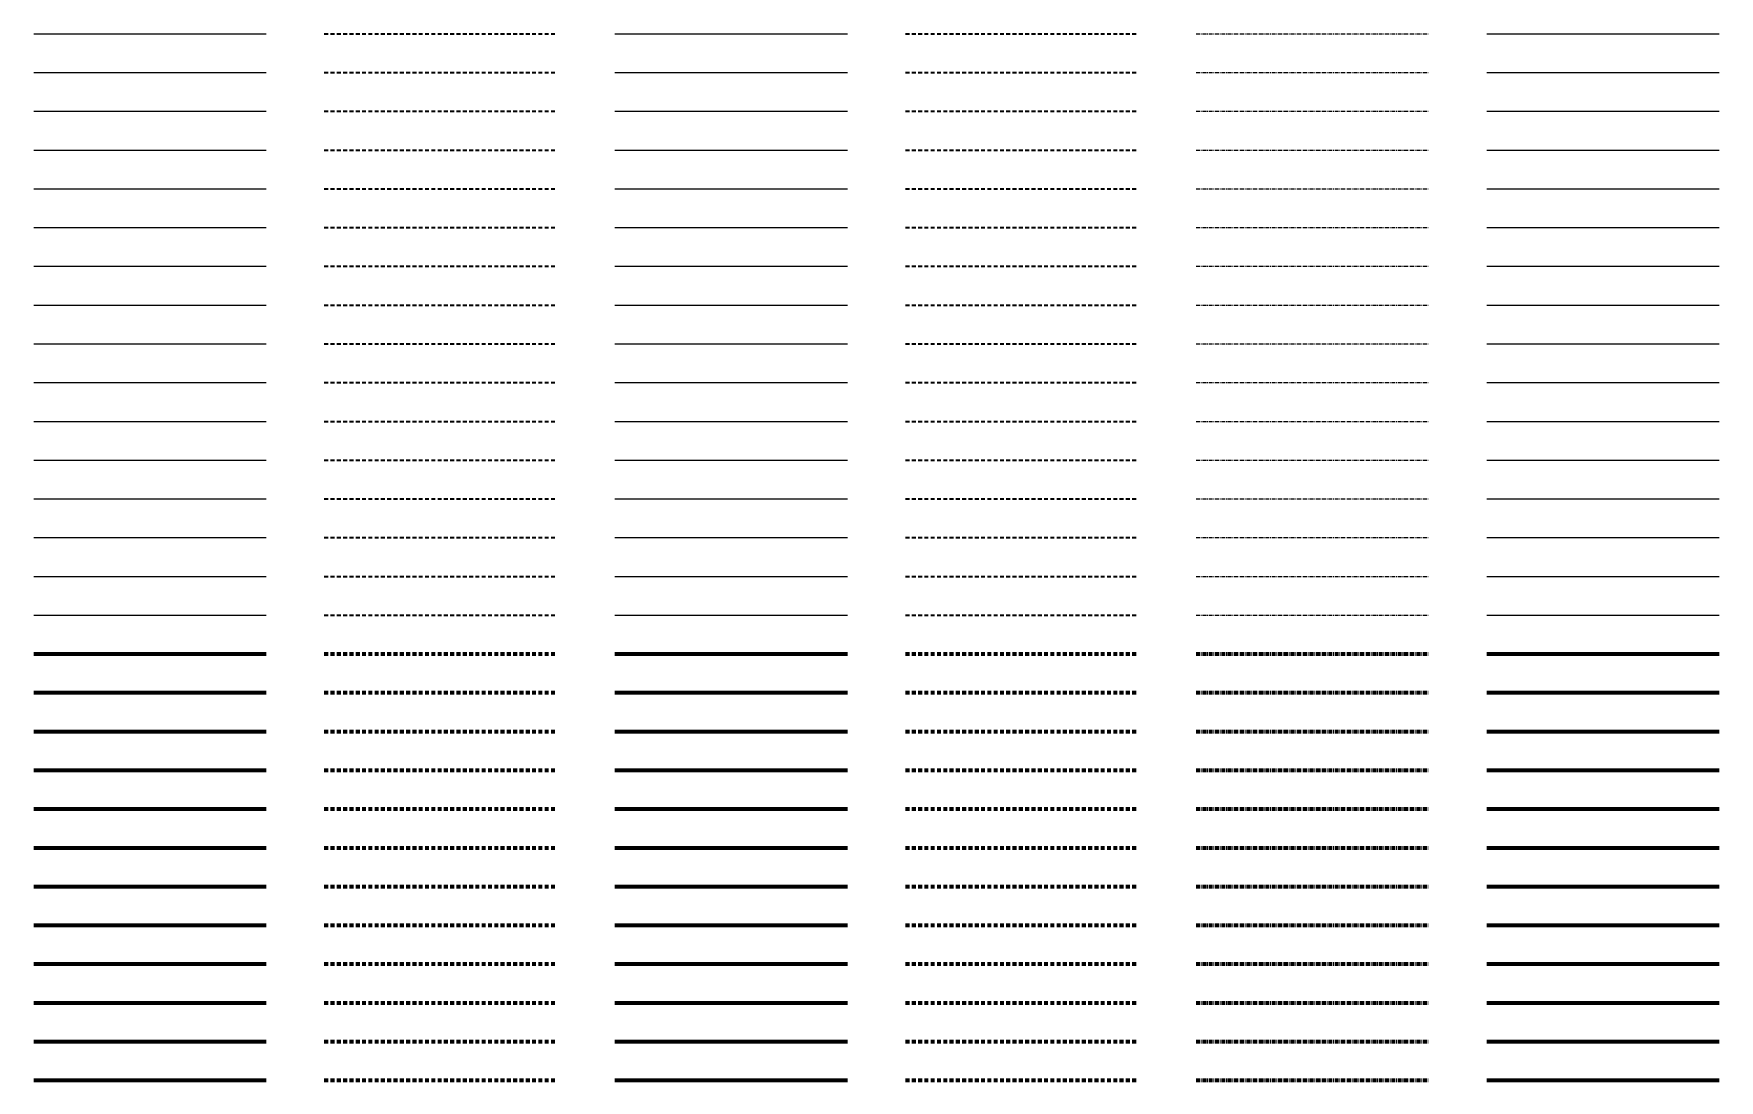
# Model space of a CAD drawing. Header units: metres. Extents: x -170 to 2070, y -13 to 17840.
# Drawn here: x 150 to 1020, y 3340 to 3880 of the extents above; entities that cross this region are included whole.
import ezdxf
from ezdxf.lldxf.tags import DXFTag

# ---------------------------------------------------------------- set-up
doc = ezdxf.new("R2010")
doc.units = ezdxf.units.M
doc.linetypes.add('KL-SO', pattern=[3.25, 2, -1.25])
doc.linetypes.add('KL-VERLATEN-SO', pattern=[3.25, 2, -0.5, 0.25, -0.5])
for name, color, linetype, lineweight in [('B-OI-KL-ET_HS_MANTELBUIS_ST_63-G', 7, 'Continuous', 70), ('B-OI-KL-ET_HS_MANTELBUIS_ST_63-RESERVE-G', 7, 'KL-RESERVE-SO', 70), ('B-OI-KL-ET_HS_MANTELBUIS_ST_63-VERLATEN-G', 7, 'KL-VERLATEN-SO', 70), ('B-OI-KL-ET_HS_MANTELBUIS_ST_63.5-G', 7, 'Continuous', 70), ('B-OI-KL-ET_HS_MANTELBUIS_ST_63.5-RESERVE-G', 7, 'KL-RESERVE-SO', 70), ('B-OI-KL-ET_HS_MANTELBUIS_ST_63.5-VERLATEN-G', 7, 'KL-VERLATEN-SO', 70), ('B-OI-KL-ET_HS_MANTELBUIS_ST_70-G', 7, 'Continuous', 70), ('B-OI-KL-ET_HS_MANTELBUIS_ST_70-RESERVE-G', 7, 'KL-RESERVE-SO', 70), ('B-OI-KL-ET_HS_MANTELBUIS_ST_70-VERLATEN-G', 7, 'KL-VERLATEN-SO', 70), ('B-OI-KL-ET_HS_MANTELBUIS_ST_700-G', 7, 'Continuous', 70), ('B-OI-KL-ET_HS_MANTELBUIS_ST_700-RESERVE-G', 7, 'KL-RESERVE-SO', 70), ('B-OI-KL-ET_HS_MANTELBUIS_ST_700-VERLATEN-G', 7, 'KL-VERLATEN-SO', 70), ('B-OI-KL-ET_HS_MANTELBUIS_ST_75-G', 7, 'Continuous', 70), ('B-OI-KL-ET_HS_MANTELBUIS_ST_75-RESERVE-G', 7, 'KL-RESERVE-SO', 70), ('B-OI-KL-ET_HS_MANTELBUIS_ST_75-VERLATEN-G', 7, 'KL-VERLATEN-SO', 70), ('B-OI-KL-ET_HS_MANTELBUIS_ST_76.1-G', 7, 'Continuous', 70), ('B-OI-KL-ET_HS_MANTELBUIS_ST_76.1-RESERVE-G', 7, 'KL-RESERVE-SO', 70), ('B-OI-KL-ET_HS_MANTELBUIS_ST_76.1-VERLATEN-G', 7, 'KL-VERLATEN-SO', 70), ('B-OI-KL-ET_HS_MANTELBUIS_ST_762-G', 7, 'Continuous', 70), ('B-OI-KL-ET_HS_MANTELBUIS_ST_762-RESERVE-G', 7, 'KL-RESERVE-SO', 70), ('B-OI-KL-ET_HS_MANTELBUIS_ST_762-VERLATEN-G', 7, 'KL-VERLATEN-SO', 70), ('B-OI-KL-ET_HS_MANTELBUIS_ST_80-G', 7, 'Continuous', 70), ('B-OI-KL-ET_HS_MANTELBUIS_ST_80-RESERVE-G', 7, 'KL-RESERVE-SO', 70), ('B-OI-KL-ET_HS_MANTELBUIS_ST_80-VERLATEN-G', 7, 'KL-VERLATEN-SO', 70), ('B-OI-KL-ET_HS_MANTELBUIS_ST_800-G', 7, 'Continuous', 70), ('B-OI-KL-ET_HS_MANTELBUIS_ST_800-RESERVE-G', 7, 'KL-RESERVE-SO', 70), ('B-OI-KL-ET_HS_MANTELBUIS_ST_800-VERLATEN-G', 7, 'KL-VERLATEN-SO', 70), ('B-OI-KL-ET_HS_MANTELBUIS_ST_812.8-G', 7, 'Continuous', 70), ('B-OI-KL-ET_HS_MANTELBUIS_ST_812.8-RESERVE-G', 7, 'KL-RESERVE-SO', 70), ('B-OI-KL-ET_HS_MANTELBUIS_ST_812.8-VERLATEN-G', 7, 'KL-VERLATEN-SO', 70), ('B-OI-KL-ET_HS_MANTELBUIS_ST_88.9-G', 7, 'Continuous', 70), ('B-OI-KL-ET_HS_MANTELBUIS_ST_88.9-RESERVE-G', 7, 'KL-RESERVE-SO', 70), ('B-OI-KL-ET_HS_MANTELBUIS_ST_88.9-VERLATEN-G', 7, 'KL-VERLATEN-SO', 70), ('B-OI-KL-ET_HS_MANTELBUIS_ST_90-G', 7, 'Continuous', 70), ('B-OI-KL-ET_HS_MANTELBUIS_ST_90-RESERVE-G', 7, 'KL-RESERVE-SO', 70), ('B-OI-KL-ET_HS_MANTELBUIS_ST_90-VERLATEN-G', 7, 'KL-VERLATEN-SO', 70), ('B-OI-KL-ET_HS_OLIEDRUKLEIDING-G', 7, 'Continuous', 18), ('B-OI-KL-ET_HS_OLIEDRUKLEIDING-RESERVE-G', 7, 'KL-RESERVE-SO', 18), ('B-OI-KL-ET_HS_OLIEDRUKLEIDING-VERLATEN-G', 7, 'KL-VERLATEN-SO', 18), ('B-OI-KL-ET_HS_OVERIG-G', 7, 'Continuous', 18), ('B-OI-KL-ET_HS_OVERIG-RESERVE-G', 7, 'KL-RESERVE-SO', 18), ('B-OI-KL-ET_HS_OVERIG-VERLATEN-G', 7, 'KL-VERLATEN-SO', 18), ('B-OI-KL-ET_HS_TRANSPORT_50 kV_1x1200Al-G', 1, 'Continuous', 18), ('B-OI-KL-ET_HS_TRANSPORT_50 kV_1x1200Al-RESERVE-G', 1, 'KL-RESERVE-SO', 18), ('B-OI-KL-ET_HS_TRANSPORT_50 kV_1x1200Al-VERLATEN-G', 1, 'KL-VERLATEN-SO', 18), ('B-OI-KL-ET_HS_TRANSPORT_50 kV_1x1200Cu-G', 1, 'Continuous', 18), ('B-OI-KL-ET_HS_TRANSPORT_50 kV_1x1200Cu-RESERVE-G', 1, 'KL-RESERVE-SO', 18), ('B-OI-KL-ET_HS_TRANSPORT_50 kV_1x1200Cu-VERLATEN-G', 1, 'KL-VERLATEN-SO', 18), ('B-OI-KL-ET_HS_TRANSPORT_50 kV_1x1600Al-G', 1, 'Continuous', 18), ('B-OI-KL-ET_HS_TRANSPORT_50 kV_1x1600Al-RESERVE-G', 1, 'KL-RESERVE-SO', 18), ('B-OI-KL-ET_HS_TRANSPORT_50 kV_1x1600Al-VERLATEN-G', 1, 'KL-VERLATEN-SO', 18), ('B-OI-KL-ET_HS_TRANSPORT_50 kV_1x1600Cu-G', 1, 'Continuous', 18), ('B-OI-KL-ET_HS_TRANSPORT_50 kV_1x1600Cu-RESERVE-G', 1, 'KL-RESERVE-SO', 18), ('B-OI-KL-ET_HS_TRANSPORT_50 kV_1x1600Cu-VERLATEN-G', 1, 'KL-VERLATEN-SO', 18), ('B-OI-KL-ET_HS_TRANSPORT_50 kV_1x240Al-G', 1, 'Continuous', 18), ('B-OI-KL-ET_HS_TRANSPORT_50 kV_1x240Al-RESERVE-G', 1, 'KL-RESERVE-SO', 18), ('B-OI-KL-ET_HS_TRANSPORT_50 kV_1x240Al-VERLATEN-G', 1, 'KL-VERLATEN-SO', 18), ('B-OI-KL-ET_HS_TRANSPORT_50 kV_1x400Al-G', 1, 'Continuous', 18), ('B-OI-KL-ET_HS_TRANSPORT_50 kV_1x400Al-RESERVE-G', 1, 'KL-RESERVE-SO', 18), ('B-OI-KL-ET_HS_TRANSPORT_50 kV_1x400Al-VERLATEN-G', 1, 'KL-VERLATEN-SO', 18), ('B-OI-KL-ET_HS_TRANSPORT_50 kV_1x400Alrm-G', 1, 'Continuous', 18), ('B-OI-KL-ET_HS_TRANSPORT_50 kV_1x400Alrm-RESERVE-G', 1, 'KL-RESERVE-SO', 18), ('B-OI-KL-ET_HS_TRANSPORT_50 kV_1x400Alrm-VERLATEN-G', 1, 'KL-VERLATEN-SO', 18), ('B-OI-KL-ET_HS_TRANSPORT_50 kV_1x630Al-G', 1, 'Continuous', 18), ('B-OI-KL-ET_HS_TRANSPORT_50 kV_1x630Al-RESERVE-G', 1, 'KL-RESERVE-SO', 18), ('B-OI-KL-ET_HS_TRANSPORT_50 kV_1x630Al-VERLATEN-G', 1, 'KL-VERLATEN-SO', 18), ('B-OI-KL-ET_HS_TRANSPORT_50 kV_1x630Alrm-G', 1, 'Continuous', 18), ('B-OI-KL-ET_HS_TRANSPORT_50 kV_1x630Alrm-RESERVE-G', 1, 'KL-RESERVE-SO', 18), ('B-OI-KL-ET_HS_TRANSPORT_50 kV_1x630Alrm-VERLATEN-G', 1, 'KL-VERLATEN-SO', 18), ('B-OI-KL-ET_HS_TRANSPORT_50 kV_3x1200Al-G', 1, 'Continuous', 18), ('B-OI-KL-ET_HS_TRANSPORT_50 kV_3x1200Al-RESERVE-G', 1, 'KL-RESERVE-SO', 18), ('B-OI-KL-ET_HS_TRANSPORT_50 kV_3x1200Al-VERLATEN-G', 1, 'KL-VERLATEN-SO', 18), ('B-OI-KL-ET_HS_TRANSPORT_50 kV_3x1600Al-G', 1, 'Continuous', 18), ('B-OI-KL-ET_HS_TRANSPORT_50 kV_3x1600Al-RESERVE-G', 1, 'KL-RESERVE-SO', 18), ('B-OI-KL-ET_HS_TRANSPORT_50 kV_3x1600Al-VERLATEN-G', 1, 'KL-VERLATEN-SO', 18), ('B-OI-KL-ET_HS_TRANSPORT_50 kV_3x240Al-G', 1, 'Continuous', 18), ('B-OI-KL-ET_HS_TRANSPORT_50 kV_3x240Al-RESERVE-G', 1, 'KL-RESERVE-SO', 18), ('B-OI-KL-ET_HS_TRANSPORT_50 kV_3x240Al-VERLATEN-G', 1, 'KL-VERLATEN-SO', 18), ('B-OI-KL-ET_HS_TRANSPORT_50 kV_3x400Al-G', 1, 'Continuous', 18), ('B-OI-KL-ET_HS_TRANSPORT_50 kV_3x400Al-RESERVE-G', 1, 'KL-RESERVE-SO', 18), ('B-OI-KL-ET_HS_TRANSPORT_50 kV_3x400Al-VERLATEN-G', 1, 'KL-VERLATEN-SO', 18), ('B-OI-KL-ET_HS_TRANSPORT_50 kV_3x400Alrm-G', 1, 'Continuous', 18), ('B-OI-KL-ET_HS_TRANSPORT_50 kV_3x400Alrm-RESERVE-G', 1, 'KL-RESERVE-SO', 18), ('B-OI-KL-ET_HS_TRANSPORT_50 kV_3x400Alrm-VERLATEN-G', 1, 'KL-VERLATEN-SO', 18), ('N-OI-KL-ET_HS_MANTELBUIS_ST_63-G', 10, 'KL-SO', 70), ('N-OI-KL-ET_HS_MANTELBUIS_ST_63.5-G', 10, 'KL-SO', 70), ('N-OI-KL-ET_HS_MANTELBUIS_ST_70-G', 10, 'KL-SO', 70), ('N-OI-KL-ET_HS_MANTELBUIS_ST_700-G', 10, 'KL-SO', 70), ('N-OI-KL-ET_HS_MANTELBUIS_ST_75-G', 10, 'KL-SO', 70), ('N-OI-KL-ET_HS_MANTELBUIS_ST_76.1-G', 10, 'KL-SO', 70), ('N-OI-KL-ET_HS_MANTELBUIS_ST_762-G', 10, 'KL-SO', 70), ('N-OI-KL-ET_HS_MANTELBUIS_ST_80-G', 10, 'KL-SO', 70), ('N-OI-KL-ET_HS_MANTELBUIS_ST_800-G', 10, 'KL-SO', 70), ('N-OI-KL-ET_HS_MANTELBUIS_ST_812.8-G', 10, 'KL-SO', 70), ('N-OI-KL-ET_HS_MANTELBUIS_ST_88.9-G', 10, 'KL-SO', 70), ('N-OI-KL-ET_HS_MANTELBUIS_ST_90-G', 10, 'KL-SO', 70), ('N-OI-KL-ET_HS_OLIEDRUKLEIDING-G', 7, 'KL-SO', 35), ('N-OI-KL-ET_HS_OVERIG-G', 7, 'KL-SO', 35), ('N-OI-KL-ET_HS_TRANSPORT_50 kV_1x1200Al-G', 1, 'KL-SO', 35), ('N-OI-KL-ET_HS_TRANSPORT_50 kV_1x1200Cu-G', 1, 'KL-SO', 35), ('N-OI-KL-ET_HS_TRANSPORT_50 kV_1x1600Al-G', 1, 'KL-SO', 35), ('N-OI-KL-ET_HS_TRANSPORT_50 kV_1x1600Cu-G', 1, 'KL-SO', 35), ('N-OI-KL-ET_HS_TRANSPORT_50 kV_1x240Al-G', 1, 'KL-SO', 35), ('N-OI-KL-ET_HS_TRANSPORT_50 kV_1x400Al-G', 1, 'KL-SO', 35), ('N-OI-KL-ET_HS_TRANSPORT_50 kV_1x400Alrm-G', 1, 'KL-SO', 35), ('N-OI-KL-ET_HS_TRANSPORT_50 kV_1x630Al-G', 1, 'KL-SO', 35), ('N-OI-KL-ET_HS_TRANSPORT_50 kV_1x630Alrm-G', 1, 'KL-SO', 35), ('N-OI-KL-ET_HS_TRANSPORT_50 kV_3x1200Al-G', 1, 'KL-SO', 35), ('N-OI-KL-ET_HS_TRANSPORT_50 kV_3x1600Al-G', 1, 'KL-SO', 35), ('N-OI-KL-ET_HS_TRANSPORT_50 kV_3x240Al-G', 1, 'KL-SO', 35), ('N-OI-KL-ET_HS_TRANSPORT_50 kV_3x400Al-G', 1, 'KL-SO', 35), ('N-OI-KL-ET_HS_TRANSPORT_50 kV_3x400Alrm-G', 1, 'KL-SO', 35), ('R-OI-KL-ET_HS_MANTELBUIS_ST_63-G', 10, 'KL-SO', 70), ('R-OI-KL-ET_HS_MANTELBUIS_ST_63.5-G', 10, 'KL-SO', 70), ('R-OI-KL-ET_HS_MANTELBUIS_ST_70-G', 10, 'KL-SO', 70), ('R-OI-KL-ET_HS_MANTELBUIS_ST_700-G', 10, 'KL-SO', 70), ('R-OI-KL-ET_HS_MANTELBUIS_ST_75-G', 10, 'KL-SO', 70), ('R-OI-KL-ET_HS_MANTELBUIS_ST_76.1-G', 10, 'KL-SO', 70), ('R-OI-KL-ET_HS_MANTELBUIS_ST_762-G', 10, 'KL-SO', 70), ('R-OI-KL-ET_HS_MANTELBUIS_ST_80-G', 10, 'KL-SO', 70), ('R-OI-KL-ET_HS_MANTELBUIS_ST_800-G', 10, 'KL-SO', 70), ('R-OI-KL-ET_HS_MANTELBUIS_ST_812.8-G', 10, 'KL-SO', 70), ('R-OI-KL-ET_HS_MANTELBUIS_ST_88.9-G', 10, 'KL-SO', 70), ('R-OI-KL-ET_HS_MANTELBUIS_ST_90-G', 10, 'KL-SO', 70), ('R-OI-KL-ET_HS_OLIEDRUKLEIDING-G', 7, 'KL-SO', 35), ('R-OI-KL-ET_HS_OVERIG-G', 7, 'KL-SO', 35), ('R-OI-KL-ET_HS_TRANSPORT_50 kV_1x1200Al-G', 1, 'KL-SO', 35), ('R-OI-KL-ET_HS_TRANSPORT_50 kV_1x1200Cu-G', 1, 'KL-SO', 35), ('R-OI-KL-ET_HS_TRANSPORT_50 kV_1x1600Al-G', 1, 'KL-SO', 35), ('R-OI-KL-ET_HS_TRANSPORT_50 kV_1x1600Cu-G', 1, 'KL-SO', 35), ('R-OI-KL-ET_HS_TRANSPORT_50 kV_1x240Al-G', 1, 'KL-SO', 35), ('R-OI-KL-ET_HS_TRANSPORT_50 kV_1x400Al-G', 1, 'KL-SO', 35), ('R-OI-KL-ET_HS_TRANSPORT_50 kV_1x400Alrm-G', 1, 'KL-SO', 35), ('R-OI-KL-ET_HS_TRANSPORT_50 kV_1x630Al-G', 1, 'KL-SO', 35), ('R-OI-KL-ET_HS_TRANSPORT_50 kV_1x630Alrm-G', 1, 'KL-SO', 35), ('R-OI-KL-ET_HS_TRANSPORT_50 kV_3x1200Al-G', 1, 'KL-SO', 35), ('R-OI-KL-ET_HS_TRANSPORT_50 kV_3x1600Al-G', 1, 'KL-SO', 35), ('R-OI-KL-ET_HS_TRANSPORT_50 kV_3x240Al-G', 1, 'KL-SO', 35), ('R-OI-KL-ET_HS_TRANSPORT_50 kV_3x400Al-G', 1, 'KL-SO', 35), ('R-OI-KL-ET_HS_TRANSPORT_50 kV_3x400Alrm-G', 1, 'KL-SO', 35), ('V-OI-KL-ET_HS_MANTELBUIS_ST_63-G', 7, 'V-KL-SO', 70), ('V-OI-KL-ET_HS_MANTELBUIS_ST_63.5-G', 7, 'V-KL-SO', 70), ('V-OI-KL-ET_HS_MANTELBUIS_ST_70-G', 7, 'V-KL-SO', 70), ('V-OI-KL-ET_HS_MANTELBUIS_ST_700-G', 7, 'V-KL-SO', 70), ('V-OI-KL-ET_HS_MANTELBUIS_ST_75-G', 7, 'V-KL-SO', 70), ('V-OI-KL-ET_HS_MANTELBUIS_ST_76.1-G', 7, 'V-KL-SO', 70), ('V-OI-KL-ET_HS_MANTELBUIS_ST_762-G', 7, 'V-KL-SO', 70), ('V-OI-KL-ET_HS_MANTELBUIS_ST_80-G', 7, 'V-KL-SO', 70), ('V-OI-KL-ET_HS_MANTELBUIS_ST_800-G', 7, 'V-KL-SO', 70), ('V-OI-KL-ET_HS_MANTELBUIS_ST_812.8-G', 7, 'V-KL-SO', 70), ('V-OI-KL-ET_HS_MANTELBUIS_ST_88.9-G', 7, 'V-KL-SO', 70), ('V-OI-KL-ET_HS_MANTELBUIS_ST_90-G', 7, 'V-KL-SO', 70), ('V-OI-KL-ET_HS_OLIEDRUKLEIDING-G', 7, 'V-KL-SO', 25), ('V-OI-KL-ET_HS_OVERIG-G', 7, 'V-KL-SO', 25), ('V-OI-KL-ET_HS_TRANSPORT_50 kV_1x1200Al-G', 1, 'V-KL-SO', 25), ('V-OI-KL-ET_HS_TRANSPORT_50 kV_1x1200Cu-G', 1, 'V-KL-SO', 25), ('V-OI-KL-ET_HS_TRANSPORT_50 kV_1x1600Al-G', 1, 'V-KL-SO', 25), ('V-OI-KL-ET_HS_TRANSPORT_50 kV_1x1600Cu-G', 1, 'V-KL-SO', 25), ('V-OI-KL-ET_HS_TRANSPORT_50 kV_1x240Al-G', 1, 'V-KL-SO', 25), ('V-OI-KL-ET_HS_TRANSPORT_50 kV_1x400Al-G', 1, 'V-KL-SO', 25), ('V-OI-KL-ET_HS_TRANSPORT_50 kV_1x400Alrm-G', 1, 'V-KL-SO', 25), ('V-OI-KL-ET_HS_TRANSPORT_50 kV_1x630Al-G', 1, 'V-KL-SO', 25), ('V-OI-KL-ET_HS_TRANSPORT_50 kV_1x630Alrm-G', 1, 'V-KL-SO', 25), ('V-OI-KL-ET_HS_TRANSPORT_50 kV_3x1200Al-G', 1, 'V-KL-SO', 25), ('V-OI-KL-ET_HS_TRANSPORT_50 kV_3x1600Al-G', 1, 'V-KL-SO', 25), ('V-OI-KL-ET_HS_TRANSPORT_50 kV_3x240Al-G', 1, 'V-KL-SO', 25), ('V-OI-KL-ET_HS_TRANSPORT_50 kV_3x400Al-G', 1, 'V-KL-SO', 25), ('V-OI-KL-ET_HS_TRANSPORT_50 kV_3x400Alrm-G', 1, 'V-KL-SO', 25)]:
    doc.layers.add(name, color=color, linetype=linetype, lineweight=lineweight)
tags = doc.linetypes.add('KL-RESERVE-SO', pattern='A,7,-2,["RS",Standard,S=1,R=0,X=-1,Y=-0.5],-1.5', length=10.5).pattern_tags.tags
tags[6] = DXFTag(74, 10)
doc.linetypes.add('V-KL-SO', pattern='A,2,[24,nlcs.shx,S=0.75,R=0,X=0,Y=0],2', length=4)

msp = doc.modelspace()

# ---------------------------------------------------------------- linework, layer by layer
at = {"layer": 'B-OI-KL-ET_HS_MANTELBUIS_ST_63-G'}
msp.add_line((150, 3340), (270, 3340), dxfattribs=at)
at = {"layer": 'B-OI-KL-ET_HS_MANTELBUIS_ST_63-RESERVE-G'}
msp.add_line((900, 3340), (1020, 3340), dxfattribs=at)
at = {"layer": 'B-OI-KL-ET_HS_MANTELBUIS_ST_63-VERLATEN-G'}
msp.add_line((750, 3340), (870, 3340), dxfattribs=at)
at = {"layer": 'B-OI-KL-ET_HS_MANTELBUIS_ST_63.5-G'}
msp.add_line((150, 3360), (270, 3360), dxfattribs=at)
at = {"layer": 'B-OI-KL-ET_HS_MANTELBUIS_ST_63.5-RESERVE-G'}
msp.add_line((900, 3360), (1020, 3360), dxfattribs=at)
at = {"layer": 'B-OI-KL-ET_HS_MANTELBUIS_ST_63.5-VERLATEN-G'}
msp.add_line((750, 3360), (870, 3360), dxfattribs=at)
at = {"layer": 'B-OI-KL-ET_HS_MANTELBUIS_ST_70-G'}
msp.add_line((150, 3380), (270, 3380), dxfattribs=at)
at = {"layer": 'B-OI-KL-ET_HS_MANTELBUIS_ST_70-RESERVE-G'}
msp.add_line((900, 3380), (1020, 3380), dxfattribs=at)
at = {"layer": 'B-OI-KL-ET_HS_MANTELBUIS_ST_70-VERLATEN-G'}
msp.add_line((750, 3380), (870, 3380), dxfattribs=at)
at = {"layer": 'B-OI-KL-ET_HS_MANTELBUIS_ST_700-G'}
msp.add_line((150, 3400), (270, 3400), dxfattribs=at)
at = {"layer": 'B-OI-KL-ET_HS_MANTELBUIS_ST_700-RESERVE-G'}
msp.add_line((900, 3400), (1020, 3400), dxfattribs=at)
at = {"layer": 'B-OI-KL-ET_HS_MANTELBUIS_ST_700-VERLATEN-G'}
msp.add_line((750, 3400), (870, 3400), dxfattribs=at)
at = {"layer": 'B-OI-KL-ET_HS_MANTELBUIS_ST_75-G'}
msp.add_line((150, 3420), (270, 3420), dxfattribs=at)
at = {"layer": 'B-OI-KL-ET_HS_MANTELBUIS_ST_75-RESERVE-G'}
msp.add_line((900, 3420), (1020, 3420), dxfattribs=at)
at = {"layer": 'B-OI-KL-ET_HS_MANTELBUIS_ST_75-VERLATEN-G'}
msp.add_line((750, 3420), (870, 3420), dxfattribs=at)
at = {"layer": 'B-OI-KL-ET_HS_MANTELBUIS_ST_76.1-G'}
msp.add_line((150, 3440), (270, 3440), dxfattribs=at)
at = {"layer": 'B-OI-KL-ET_HS_MANTELBUIS_ST_76.1-RESERVE-G'}
msp.add_line((900, 3440), (1020, 3440), dxfattribs=at)
at = {"layer": 'B-OI-KL-ET_HS_MANTELBUIS_ST_76.1-VERLATEN-G'}
msp.add_line((750, 3440), (870, 3440), dxfattribs=at)
at = {"layer": 'B-OI-KL-ET_HS_MANTELBUIS_ST_762-G'}
msp.add_line((150, 3460), (270, 3460), dxfattribs=at)
at = {"layer": 'B-OI-KL-ET_HS_MANTELBUIS_ST_762-RESERVE-G'}
msp.add_line((900, 3460), (1020, 3460), dxfattribs=at)
at = {"layer": 'B-OI-KL-ET_HS_MANTELBUIS_ST_762-VERLATEN-G'}
msp.add_line((750, 3460), (870, 3460), dxfattribs=at)
at = {"layer": 'B-OI-KL-ET_HS_MANTELBUIS_ST_80-G'}
msp.add_line((150, 3480), (270, 3480), dxfattribs=at)
at = {"layer": 'B-OI-KL-ET_HS_MANTELBUIS_ST_80-RESERVE-G'}
msp.add_line((900, 3480), (1020, 3480), dxfattribs=at)
at = {"layer": 'B-OI-KL-ET_HS_MANTELBUIS_ST_80-VERLATEN-G'}
msp.add_line((750, 3480), (870, 3480), dxfattribs=at)
at = {"layer": 'B-OI-KL-ET_HS_MANTELBUIS_ST_800-G'}
msp.add_line((150, 3500), (270, 3500), dxfattribs=at)
at = {"layer": 'B-OI-KL-ET_HS_MANTELBUIS_ST_800-RESERVE-G'}
msp.add_line((900, 3500), (1020, 3500), dxfattribs=at)
at = {"layer": 'B-OI-KL-ET_HS_MANTELBUIS_ST_800-VERLATEN-G'}
msp.add_line((750, 3500), (870, 3500), dxfattribs=at)
at = {"layer": 'B-OI-KL-ET_HS_MANTELBUIS_ST_812.8-G'}
msp.add_line((150, 3520), (270, 3520), dxfattribs=at)
at = {"layer": 'B-OI-KL-ET_HS_MANTELBUIS_ST_812.8-RESERVE-G'}
msp.add_line((900, 3520), (1020, 3520), dxfattribs=at)
at = {"layer": 'B-OI-KL-ET_HS_MANTELBUIS_ST_812.8-VERLATEN-G'}
msp.add_line((750, 3520), (870, 3520), dxfattribs=at)
at = {"layer": 'B-OI-KL-ET_HS_MANTELBUIS_ST_88.9-G'}
msp.add_line((150, 3540), (270, 3540), dxfattribs=at)
at = {"layer": 'B-OI-KL-ET_HS_MANTELBUIS_ST_88.9-RESERVE-G'}
msp.add_line((900, 3540), (1020, 3540), dxfattribs=at)
at = {"layer": 'B-OI-KL-ET_HS_MANTELBUIS_ST_88.9-VERLATEN-G'}
msp.add_line((750, 3540), (870, 3540), dxfattribs=at)
at = {"layer": 'B-OI-KL-ET_HS_MANTELBUIS_ST_90-G'}
msp.add_line((150, 3560), (270, 3560), dxfattribs=at)
at = {"layer": 'B-OI-KL-ET_HS_MANTELBUIS_ST_90-RESERVE-G'}
msp.add_line((900, 3560), (1020, 3560), dxfattribs=at)
at = {"layer": 'B-OI-KL-ET_HS_MANTELBUIS_ST_90-VERLATEN-G'}
msp.add_line((750, 3560), (870, 3560), dxfattribs=at)
at = {"layer": 'B-OI-KL-ET_HS_OLIEDRUKLEIDING-G'}
msp.add_line((150, 3580), (270, 3580), dxfattribs=at)
at = {"layer": 'B-OI-KL-ET_HS_OLIEDRUKLEIDING-RESERVE-G'}
msp.add_line((900, 3580), (1020, 3580), dxfattribs=at)
at = {"layer": 'B-OI-KL-ET_HS_OLIEDRUKLEIDING-VERLATEN-G'}
msp.add_line((750, 3580), (870, 3580), dxfattribs=at)
at = {"layer": 'B-OI-KL-ET_HS_OVERIG-G'}
msp.add_line((150, 3600), (270, 3600), dxfattribs=at)
at = {"layer": 'B-OI-KL-ET_HS_OVERIG-RESERVE-G'}
msp.add_line((900, 3600), (1020, 3600), dxfattribs=at)
at = {"layer": 'B-OI-KL-ET_HS_OVERIG-VERLATEN-G'}
msp.add_line((750, 3600), (870, 3600), dxfattribs=at)
at = {"layer": 'B-OI-KL-ET_HS_TRANSPORT_50 kV_1x1200Al-G'}
msp.add_line((150, 3620), (270, 3620), dxfattribs=at)
at = {"layer": 'B-OI-KL-ET_HS_TRANSPORT_50 kV_1x1200Al-RESERVE-G'}
msp.add_line((900, 3620), (1020, 3620), dxfattribs=at)
at = {"layer": 'B-OI-KL-ET_HS_TRANSPORT_50 kV_1x1200Al-VERLATEN-G'}
msp.add_line((750, 3620), (870, 3620), dxfattribs=at)
at = {"layer": 'B-OI-KL-ET_HS_TRANSPORT_50 kV_1x1200Cu-G'}
msp.add_line((150, 3640), (270, 3640), dxfattribs=at)
at = {"layer": 'B-OI-KL-ET_HS_TRANSPORT_50 kV_1x1200Cu-RESERVE-G'}
msp.add_line((900, 3640), (1020, 3640), dxfattribs=at)
at = {"layer": 'B-OI-KL-ET_HS_TRANSPORT_50 kV_1x1200Cu-VERLATEN-G'}
msp.add_line((750, 3640), (870, 3640), dxfattribs=at)
at = {"layer": 'B-OI-KL-ET_HS_TRANSPORT_50 kV_1x1600Al-G'}
msp.add_line((150, 3660), (270, 3660), dxfattribs=at)
at = {"layer": 'B-OI-KL-ET_HS_TRANSPORT_50 kV_1x1600Al-RESERVE-G'}
msp.add_line((900, 3660), (1020, 3660), dxfattribs=at)
at = {"layer": 'B-OI-KL-ET_HS_TRANSPORT_50 kV_1x1600Al-VERLATEN-G'}
msp.add_line((750, 3660), (870, 3660), dxfattribs=at)
at = {"layer": 'B-OI-KL-ET_HS_TRANSPORT_50 kV_1x1600Cu-G'}
msp.add_line((150, 3680), (270, 3680), dxfattribs=at)
at = {"layer": 'B-OI-KL-ET_HS_TRANSPORT_50 kV_1x1600Cu-RESERVE-G'}
msp.add_line((900, 3680), (1020, 3680), dxfattribs=at)
at = {"layer": 'B-OI-KL-ET_HS_TRANSPORT_50 kV_1x1600Cu-VERLATEN-G'}
msp.add_line((750, 3680), (870, 3680), dxfattribs=at)
at = {"layer": 'B-OI-KL-ET_HS_TRANSPORT_50 kV_1x240Al-G'}
msp.add_line((150, 3700), (270, 3700), dxfattribs=at)
at = {"layer": 'B-OI-KL-ET_HS_TRANSPORT_50 kV_1x240Al-RESERVE-G'}
msp.add_line((900, 3700), (1020, 3700), dxfattribs=at)
at = {"layer": 'B-OI-KL-ET_HS_TRANSPORT_50 kV_1x240Al-VERLATEN-G'}
msp.add_line((750, 3700), (870, 3700), dxfattribs=at)
at = {"layer": 'B-OI-KL-ET_HS_TRANSPORT_50 kV_1x400Al-G'}
msp.add_line((150, 3720), (270, 3720), dxfattribs=at)
at = {"layer": 'B-OI-KL-ET_HS_TRANSPORT_50 kV_1x400Al-RESERVE-G'}
msp.add_line((900, 3720), (1020, 3720), dxfattribs=at)
at = {"layer": 'B-OI-KL-ET_HS_TRANSPORT_50 kV_1x400Al-VERLATEN-G'}
msp.add_line((750, 3720), (870, 3720), dxfattribs=at)
at = {"layer": 'B-OI-KL-ET_HS_TRANSPORT_50 kV_1x400Alrm-G'}
msp.add_line((150, 3740), (270, 3740), dxfattribs=at)
at = {"layer": 'B-OI-KL-ET_HS_TRANSPORT_50 kV_1x400Alrm-RESERVE-G'}
msp.add_line((900, 3740), (1020, 3740), dxfattribs=at)
at = {"layer": 'B-OI-KL-ET_HS_TRANSPORT_50 kV_1x400Alrm-VERLATEN-G'}
msp.add_line((750, 3740), (870, 3740), dxfattribs=at)
at = {"layer": 'B-OI-KL-ET_HS_TRANSPORT_50 kV_1x630Al-G'}
msp.add_line((150, 3760), (270, 3760), dxfattribs=at)
at = {"layer": 'B-OI-KL-ET_HS_TRANSPORT_50 kV_1x630Al-RESERVE-G'}
msp.add_line((900, 3760), (1020, 3760), dxfattribs=at)
at = {"layer": 'B-OI-KL-ET_HS_TRANSPORT_50 kV_1x630Al-VERLATEN-G'}
msp.add_line((750, 3760), (870, 3760), dxfattribs=at)
at = {"layer": 'B-OI-KL-ET_HS_TRANSPORT_50 kV_1x630Alrm-G'}
msp.add_line((150, 3780), (270, 3780), dxfattribs=at)
at = {"layer": 'B-OI-KL-ET_HS_TRANSPORT_50 kV_1x630Alrm-RESERVE-G'}
msp.add_line((900, 3780), (1020, 3780), dxfattribs=at)
at = {"layer": 'B-OI-KL-ET_HS_TRANSPORT_50 kV_1x630Alrm-VERLATEN-G'}
msp.add_line((750, 3780), (870, 3780), dxfattribs=at)
at = {"layer": 'B-OI-KL-ET_HS_TRANSPORT_50 kV_3x1200Al-G'}
msp.add_line((150, 3800), (270, 3800), dxfattribs=at)
at = {"layer": 'B-OI-KL-ET_HS_TRANSPORT_50 kV_3x1200Al-RESERVE-G'}
msp.add_line((900, 3800), (1020, 3800), dxfattribs=at)
at = {"layer": 'B-OI-KL-ET_HS_TRANSPORT_50 kV_3x1200Al-VERLATEN-G'}
msp.add_line((750, 3800), (870, 3800), dxfattribs=at)
at = {"layer": 'B-OI-KL-ET_HS_TRANSPORT_50 kV_3x1600Al-G'}
msp.add_line((150, 3820), (270, 3820), dxfattribs=at)
at = {"layer": 'B-OI-KL-ET_HS_TRANSPORT_50 kV_3x1600Al-RESERVE-G'}
msp.add_line((900, 3820), (1020, 3820), dxfattribs=at)
at = {"layer": 'B-OI-KL-ET_HS_TRANSPORT_50 kV_3x1600Al-VERLATEN-G'}
msp.add_line((750, 3820), (870, 3820), dxfattribs=at)
at = {"layer": 'B-OI-KL-ET_HS_TRANSPORT_50 kV_3x240Al-G'}
msp.add_line((150, 3840), (270, 3840), dxfattribs=at)
at = {"layer": 'B-OI-KL-ET_HS_TRANSPORT_50 kV_3x240Al-RESERVE-G'}
msp.add_line((900, 3840), (1020, 3840), dxfattribs=at)
at = {"layer": 'B-OI-KL-ET_HS_TRANSPORT_50 kV_3x240Al-VERLATEN-G'}
msp.add_line((750, 3840), (870, 3840), dxfattribs=at)
at = {"layer": 'B-OI-KL-ET_HS_TRANSPORT_50 kV_3x400Al-G'}
msp.add_line((150, 3860), (270, 3860), dxfattribs=at)
at = {"layer": 'B-OI-KL-ET_HS_TRANSPORT_50 kV_3x400Al-RESERVE-G'}
msp.add_line((900, 3860), (1020, 3860), dxfattribs=at)
at = {"layer": 'B-OI-KL-ET_HS_TRANSPORT_50 kV_3x400Al-VERLATEN-G'}
msp.add_line((750, 3860), (870, 3860), dxfattribs=at)
at = {"layer": 'B-OI-KL-ET_HS_TRANSPORT_50 kV_3x400Alrm-G'}
msp.add_line((150, 3880), (270, 3880), dxfattribs=at)
at = {"layer": 'B-OI-KL-ET_HS_TRANSPORT_50 kV_3x400Alrm-RESERVE-G'}
msp.add_line((900, 3880), (1020, 3880), dxfattribs=at)
at = {"layer": 'B-OI-KL-ET_HS_TRANSPORT_50 kV_3x400Alrm-VERLATEN-G'}
msp.add_line((750, 3880), (870, 3880), dxfattribs=at)
at = {"layer": 'N-OI-KL-ET_HS_MANTELBUIS_ST_63-G'}
msp.add_line((300, 3340), (420, 3340), dxfattribs=at)
at = {"layer": 'N-OI-KL-ET_HS_MANTELBUIS_ST_63.5-G'}
msp.add_line((300, 3360), (420, 3360), dxfattribs=at)
at = {"layer": 'N-OI-KL-ET_HS_MANTELBUIS_ST_70-G'}
msp.add_line((300, 3380), (420, 3380), dxfattribs=at)
at = {"layer": 'N-OI-KL-ET_HS_MANTELBUIS_ST_700-G'}
msp.add_line((300, 3400), (420, 3400), dxfattribs=at)
at = {"layer": 'N-OI-KL-ET_HS_MANTELBUIS_ST_75-G'}
msp.add_line((300, 3420), (420, 3420), dxfattribs=at)
at = {"layer": 'N-OI-KL-ET_HS_MANTELBUIS_ST_76.1-G'}
msp.add_line((300, 3440), (420, 3440), dxfattribs=at)
at = {"layer": 'N-OI-KL-ET_HS_MANTELBUIS_ST_762-G'}
msp.add_line((300, 3460), (420, 3460), dxfattribs=at)
at = {"layer": 'N-OI-KL-ET_HS_MANTELBUIS_ST_80-G'}
msp.add_line((300, 3480), (420, 3480), dxfattribs=at)
at = {"layer": 'N-OI-KL-ET_HS_MANTELBUIS_ST_800-G'}
msp.add_line((300, 3500), (420, 3500), dxfattribs=at)
at = {"layer": 'N-OI-KL-ET_HS_MANTELBUIS_ST_812.8-G'}
msp.add_line((300, 3520), (420, 3520), dxfattribs=at)
at = {"layer": 'N-OI-KL-ET_HS_MANTELBUIS_ST_88.9-G'}
msp.add_line((300, 3540), (420, 3540), dxfattribs=at)
at = {"layer": 'N-OI-KL-ET_HS_MANTELBUIS_ST_90-G'}
msp.add_line((300, 3560), (420, 3560), dxfattribs=at)
at = {"layer": 'N-OI-KL-ET_HS_OLIEDRUKLEIDING-G'}
msp.add_line((300, 3580), (420, 3580), dxfattribs=at)
at = {"layer": 'N-OI-KL-ET_HS_OVERIG-G'}
msp.add_line((300, 3600), (420, 3600), dxfattribs=at)
at = {"layer": 'N-OI-KL-ET_HS_TRANSPORT_50 kV_1x1200Al-G'}
msp.add_line((300, 3620), (420, 3620), dxfattribs=at)
at = {"layer": 'N-OI-KL-ET_HS_TRANSPORT_50 kV_1x1200Cu-G'}
msp.add_line((300, 3640), (420, 3640), dxfattribs=at)
at = {"layer": 'N-OI-KL-ET_HS_TRANSPORT_50 kV_1x1600Al-G'}
msp.add_line((300, 3660), (420, 3660), dxfattribs=at)
at = {"layer": 'N-OI-KL-ET_HS_TRANSPORT_50 kV_1x1600Cu-G'}
msp.add_line((300, 3680), (420, 3680), dxfattribs=at)
at = {"layer": 'N-OI-KL-ET_HS_TRANSPORT_50 kV_1x240Al-G'}
msp.add_line((300, 3700), (420, 3700), dxfattribs=at)
at = {"layer": 'N-OI-KL-ET_HS_TRANSPORT_50 kV_1x400Al-G'}
msp.add_line((300, 3720), (420, 3720), dxfattribs=at)
at = {"layer": 'N-OI-KL-ET_HS_TRANSPORT_50 kV_1x400Alrm-G'}
msp.add_line((300, 3740), (420, 3740), dxfattribs=at)
at = {"layer": 'N-OI-KL-ET_HS_TRANSPORT_50 kV_1x630Al-G'}
msp.add_line((300, 3760), (420, 3760), dxfattribs=at)
at = {"layer": 'N-OI-KL-ET_HS_TRANSPORT_50 kV_1x630Alrm-G'}
msp.add_line((300, 3780), (420, 3780), dxfattribs=at)
at = {"layer": 'N-OI-KL-ET_HS_TRANSPORT_50 kV_3x1200Al-G'}
msp.add_line((300, 3800), (420, 3800), dxfattribs=at)
at = {"layer": 'N-OI-KL-ET_HS_TRANSPORT_50 kV_3x1600Al-G'}
msp.add_line((300, 3820), (420, 3820), dxfattribs=at)
at = {"layer": 'N-OI-KL-ET_HS_TRANSPORT_50 kV_3x240Al-G'}
msp.add_line((300, 3840), (420, 3840), dxfattribs=at)
at = {"layer": 'N-OI-KL-ET_HS_TRANSPORT_50 kV_3x400Al-G'}
msp.add_line((300, 3860), (420, 3860), dxfattribs=at)
at = {"layer": 'N-OI-KL-ET_HS_TRANSPORT_50 kV_3x400Alrm-G'}
msp.add_line((300, 3880), (420, 3880), dxfattribs=at)
at = {"layer": 'R-OI-KL-ET_HS_MANTELBUIS_ST_63-G'}
msp.add_line((600, 3340), (720, 3340), dxfattribs=at)
at = {"layer": 'R-OI-KL-ET_HS_MANTELBUIS_ST_63.5-G'}
msp.add_line((600, 3360), (720, 3360), dxfattribs=at)
at = {"layer": 'R-OI-KL-ET_HS_MANTELBUIS_ST_70-G'}
msp.add_line((600, 3380), (720, 3380), dxfattribs=at)
at = {"layer": 'R-OI-KL-ET_HS_MANTELBUIS_ST_700-G'}
msp.add_line((600, 3400), (720, 3400), dxfattribs=at)
at = {"layer": 'R-OI-KL-ET_HS_MANTELBUIS_ST_75-G'}
msp.add_line((600, 3420), (720, 3420), dxfattribs=at)
at = {"layer": 'R-OI-KL-ET_HS_MANTELBUIS_ST_76.1-G'}
msp.add_line((600, 3440), (720, 3440), dxfattribs=at)
at = {"layer": 'R-OI-KL-ET_HS_MANTELBUIS_ST_762-G'}
msp.add_line((600, 3460), (720, 3460), dxfattribs=at)
at = {"layer": 'R-OI-KL-ET_HS_MANTELBUIS_ST_80-G'}
msp.add_line((600, 3480), (720, 3480), dxfattribs=at)
at = {"layer": 'R-OI-KL-ET_HS_MANTELBUIS_ST_800-G'}
msp.add_line((600, 3500), (720, 3500), dxfattribs=at)
at = {"layer": 'R-OI-KL-ET_HS_MANTELBUIS_ST_812.8-G'}
msp.add_line((600, 3520), (720, 3520), dxfattribs=at)
at = {"layer": 'R-OI-KL-ET_HS_MANTELBUIS_ST_88.9-G'}
msp.add_line((600, 3540), (720, 3540), dxfattribs=at)
at = {"layer": 'R-OI-KL-ET_HS_MANTELBUIS_ST_90-G'}
msp.add_line((600, 3560), (720, 3560), dxfattribs=at)
at = {"layer": 'R-OI-KL-ET_HS_OLIEDRUKLEIDING-G'}
msp.add_line((600, 3580), (720, 3580), dxfattribs=at)
at = {"layer": 'R-OI-KL-ET_HS_OVERIG-G'}
msp.add_line((600, 3600), (720, 3600), dxfattribs=at)
at = {"layer": 'R-OI-KL-ET_HS_TRANSPORT_50 kV_1x1200Al-G'}
msp.add_line((600, 3620), (720, 3620), dxfattribs=at)
at = {"layer": 'R-OI-KL-ET_HS_TRANSPORT_50 kV_1x1200Cu-G'}
msp.add_line((600, 3640), (720, 3640), dxfattribs=at)
at = {"layer": 'R-OI-KL-ET_HS_TRANSPORT_50 kV_1x1600Al-G'}
msp.add_line((600, 3660), (720, 3660), dxfattribs=at)
at = {"layer": 'R-OI-KL-ET_HS_TRANSPORT_50 kV_1x1600Cu-G'}
msp.add_line((600, 3680), (720, 3680), dxfattribs=at)
at = {"layer": 'R-OI-KL-ET_HS_TRANSPORT_50 kV_1x240Al-G'}
msp.add_line((600, 3700), (720, 3700), dxfattribs=at)
at = {"layer": 'R-OI-KL-ET_HS_TRANSPORT_50 kV_1x400Al-G'}
msp.add_line((600, 3720), (720, 3720), dxfattribs=at)
at = {"layer": 'R-OI-KL-ET_HS_TRANSPORT_50 kV_1x400Alrm-G'}
msp.add_line((600, 3740), (720, 3740), dxfattribs=at)
at = {"layer": 'R-OI-KL-ET_HS_TRANSPORT_50 kV_1x630Al-G'}
msp.add_line((600, 3760), (720, 3760), dxfattribs=at)
at = {"layer": 'R-OI-KL-ET_HS_TRANSPORT_50 kV_1x630Alrm-G'}
msp.add_line((600, 3780), (720, 3780), dxfattribs=at)
at = {"layer": 'R-OI-KL-ET_HS_TRANSPORT_50 kV_3x1200Al-G'}
msp.add_line((600, 3800), (720, 3800), dxfattribs=at)
at = {"layer": 'R-OI-KL-ET_HS_TRANSPORT_50 kV_3x1600Al-G'}
msp.add_line((600, 3820), (720, 3820), dxfattribs=at)
at = {"layer": 'R-OI-KL-ET_HS_TRANSPORT_50 kV_3x240Al-G'}
msp.add_line((600, 3840), (720, 3840), dxfattribs=at)
at = {"layer": 'R-OI-KL-ET_HS_TRANSPORT_50 kV_3x400Al-G'}
msp.add_line((600, 3860), (720, 3860), dxfattribs=at)
at = {"layer": 'R-OI-KL-ET_HS_TRANSPORT_50 kV_3x400Alrm-G'}
msp.add_line((600, 3880), (720, 3880), dxfattribs=at)
at = {"layer": 'V-OI-KL-ET_HS_MANTELBUIS_ST_63-G'}
msp.add_line((450, 3340), (570, 3340), dxfattribs=at)
at = {"layer": 'V-OI-KL-ET_HS_MANTELBUIS_ST_63.5-G'}
msp.add_line((450, 3360), (570, 3360), dxfattribs=at)
at = {"layer": 'V-OI-KL-ET_HS_MANTELBUIS_ST_70-G'}
msp.add_line((450, 3380), (570, 3380), dxfattribs=at)
at = {"layer": 'V-OI-KL-ET_HS_MANTELBUIS_ST_700-G'}
msp.add_line((450, 3400), (570, 3400), dxfattribs=at)
at = {"layer": 'V-OI-KL-ET_HS_MANTELBUIS_ST_75-G'}
msp.add_line((450, 3420), (570, 3420), dxfattribs=at)
at = {"layer": 'V-OI-KL-ET_HS_MANTELBUIS_ST_76.1-G'}
msp.add_line((450, 3440), (570, 3440), dxfattribs=at)
at = {"layer": 'V-OI-KL-ET_HS_MANTELBUIS_ST_762-G'}
msp.add_line((450, 3460), (570, 3460), dxfattribs=at)
at = {"layer": 'V-OI-KL-ET_HS_MANTELBUIS_ST_80-G'}
msp.add_line((450, 3480), (570, 3480), dxfattribs=at)
at = {"layer": 'V-OI-KL-ET_HS_MANTELBUIS_ST_800-G'}
msp.add_line((450, 3500), (570, 3500), dxfattribs=at)
at = {"layer": 'V-OI-KL-ET_HS_MANTELBUIS_ST_812.8-G'}
msp.add_line((450, 3520), (570, 3520), dxfattribs=at)
at = {"layer": 'V-OI-KL-ET_HS_MANTELBUIS_ST_88.9-G'}
msp.add_line((450, 3540), (570, 3540), dxfattribs=at)
at = {"layer": 'V-OI-KL-ET_HS_MANTELBUIS_ST_90-G'}
msp.add_line((450, 3560), (570, 3560), dxfattribs=at)
at = {"layer": 'V-OI-KL-ET_HS_OLIEDRUKLEIDING-G'}
msp.add_line((450, 3580), (570, 3580), dxfattribs=at)
at = {"layer": 'V-OI-KL-ET_HS_OVERIG-G'}
msp.add_line((450, 3600), (570, 3600), dxfattribs=at)
at = {"layer": 'V-OI-KL-ET_HS_TRANSPORT_50 kV_1x1200Al-G'}
msp.add_line((450, 3620), (570, 3620), dxfattribs=at)
at = {"layer": 'V-OI-KL-ET_HS_TRANSPORT_50 kV_1x1200Cu-G'}
msp.add_line((450, 3640), (570, 3640), dxfattribs=at)
at = {"layer": 'V-OI-KL-ET_HS_TRANSPORT_50 kV_1x1600Al-G'}
msp.add_line((450, 3660), (570, 3660), dxfattribs=at)
at = {"layer": 'V-OI-KL-ET_HS_TRANSPORT_50 kV_1x1600Cu-G'}
msp.add_line((450, 3680), (570, 3680), dxfattribs=at)
at = {"layer": 'V-OI-KL-ET_HS_TRANSPORT_50 kV_1x240Al-G'}
msp.add_line((450, 3700), (570, 3700), dxfattribs=at)
at = {"layer": 'V-OI-KL-ET_HS_TRANSPORT_50 kV_1x400Al-G'}
msp.add_line((450, 3720), (570, 3720), dxfattribs=at)
at = {"layer": 'V-OI-KL-ET_HS_TRANSPORT_50 kV_1x400Alrm-G'}
msp.add_line((450, 3740), (570, 3740), dxfattribs=at)
at = {"layer": 'V-OI-KL-ET_HS_TRANSPORT_50 kV_1x630Al-G'}
msp.add_line((450, 3760), (570, 3760), dxfattribs=at)
at = {"layer": 'V-OI-KL-ET_HS_TRANSPORT_50 kV_1x630Alrm-G'}
msp.add_line((450, 3780), (570, 3780), dxfattribs=at)
at = {"layer": 'V-OI-KL-ET_HS_TRANSPORT_50 kV_3x1200Al-G'}
msp.add_line((450, 3800), (570, 3800), dxfattribs=at)
at = {"layer": 'V-OI-KL-ET_HS_TRANSPORT_50 kV_3x1600Al-G'}
msp.add_line((450, 3820), (570, 3820), dxfattribs=at)
at = {"layer": 'V-OI-KL-ET_HS_TRANSPORT_50 kV_3x240Al-G'}
msp.add_line((450, 3840), (570, 3840), dxfattribs=at)
at = {"layer": 'V-OI-KL-ET_HS_TRANSPORT_50 kV_3x400Al-G'}
msp.add_line((450, 3860), (570, 3860), dxfattribs=at)
at = {"layer": 'V-OI-KL-ET_HS_TRANSPORT_50 kV_3x400Alrm-G'}
msp.add_line((450, 3880), (570, 3880), dxfattribs=at)

doc.saveas('drawing.dxf')
